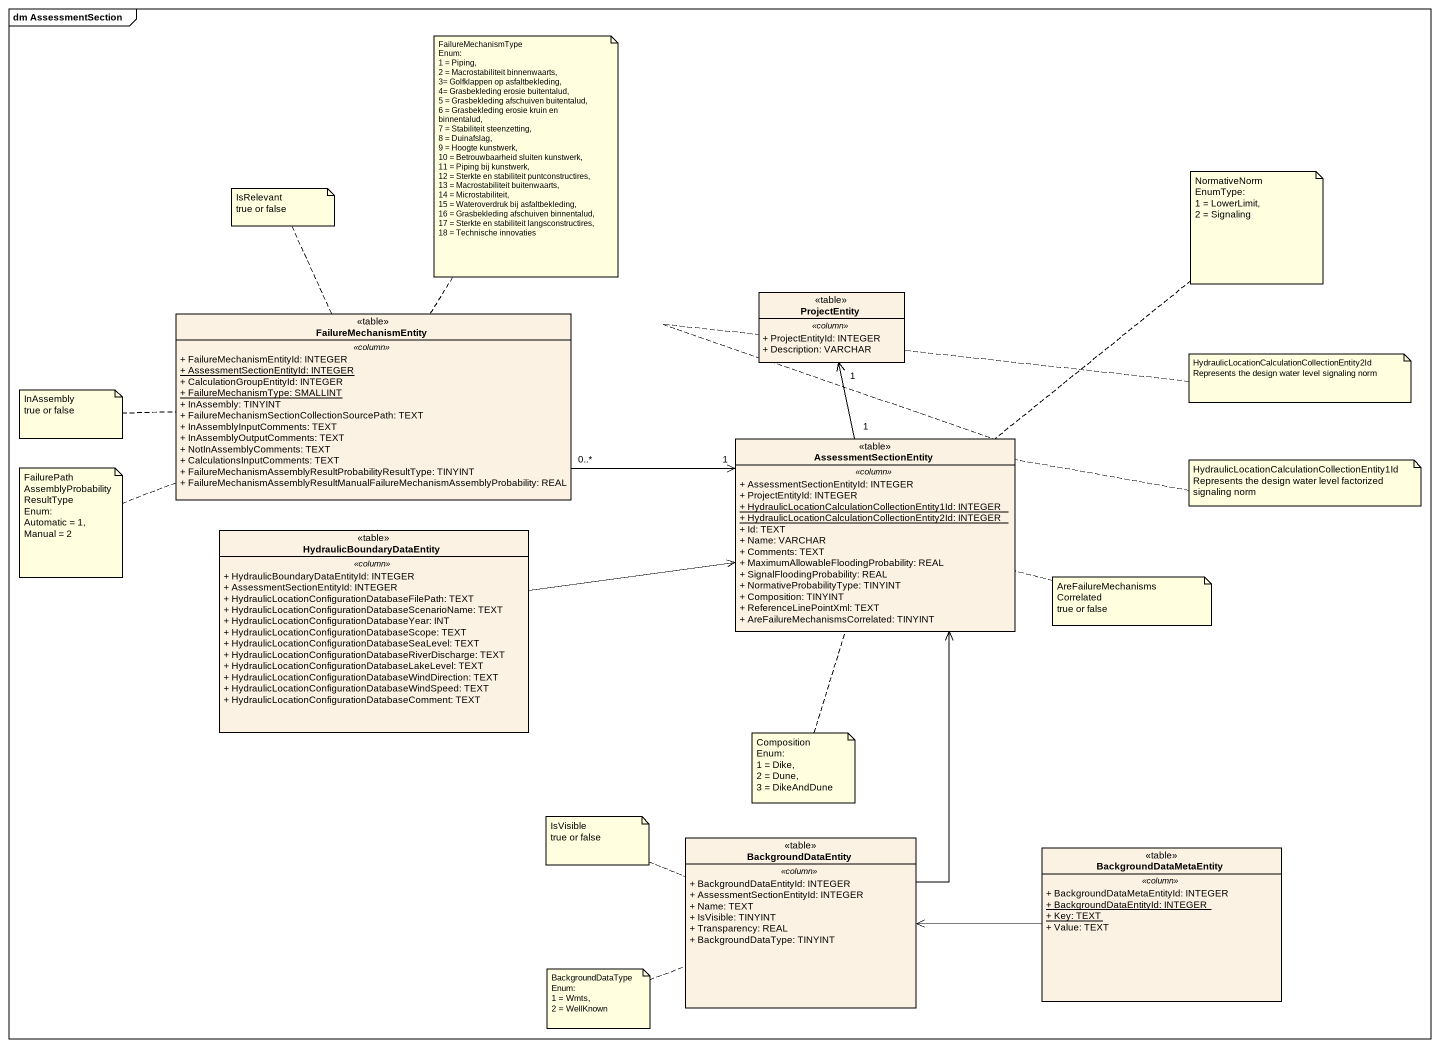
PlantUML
@startuml
mainframe dm AssessmentSection
hide circle
hide empty members
skinparam classAttributeIconSize 0
class ProjectEntity <<table>> #FCF2E3 {
  .. <<column>> ..
  + ProjectEntityId: INTEGER
  + Description: VARCHAR
}
class FailureMechanismEntity <<table>> #FCF2E3 {
  .. <<column>> ..
  + FailureMechanismEntityId: INTEGER
  {static} + AssessmentSectionEntityId: INTEGER
  + CalculationGroupEntityId: INTEGER
  {static} + FailureMechanismType: SMALLINT
  + InAssembly: TINYINT
  + FailureMechanismSectionCollectionSourcePath: TEXT
  + InAssemblyInputComments: TEXT
  + InAssemblyOutputComments: TEXT
  + NotInAssemblyComments: TEXT
  + CalculationsInputComments: TEXT
  + FailureMechanismAssemblyResultProbabilityResultType: TINYINT
  + FailureMechanismAssemblyResultManualFailureMechanismAssemblyProbability: REAL
}
class AssessmentSectionEntity <<table>> #FCF2E3 {
  .. <<column>> ..
  + AssessmentSectionEntityId: INTEGER
  + ProjectEntityId: INTEGER
  {static} + HydraulicLocationCalculationCollectionEntity1Id: INTEGER
  {static} + HydraulicLocationCalculationCollectionEntity2Id: INTEGER
  + Id: TEXT
  + Name: VARCHAR
  + Comments: TEXT
  + MaximumAllowableFloodingProbability: REAL
  + SignalFloodingProbability: REAL
  + NormativeProbabilityType: TINYINT
  + Composition: TINYINT
  + ReferenceLinePointXml: TEXT
  + AreFailureMechanismsCorrelated: TINYINT
}
class HydraulicBoundaryDataEntity <<table>> #FCF2E3 {
  .. <<column>> ..
  + HydraulicBoundaryDataEntityId: INTEGER
  + AssessmentSectionEntityId: INTEGER
  + HydraulicLocationConfigurationDatabaseFilePath: TEXT
  + HydraulicLocationConfigurationDatabaseScenarioName: TEXT
  + HydraulicLocationConfigurationDatabaseYear: INT
  + HydraulicLocationConfigurationDatabaseScope: TEXT
  + HydraulicLocationConfigurationDatabaseSeaLevel: TEXT
  + HydraulicLocationConfigurationDatabaseRiverDischarge: TEXT
  + HydraulicLocationConfigurationDatabaseLakeLevel: TEXT
  + HydraulicLocationConfigurationDatabaseWindDirection: TEXT
  + HydraulicLocationConfigurationDatabaseWindSpeed: TEXT
  + HydraulicLocationConfigurationDatabaseComment: TEXT
}
class BackgroundDataEntity <<table>> #FCF2E3 {
  .. <<column>> ..
  + BackgroundDataEntityId: INTEGER
  + AssessmentSectionEntityId: INTEGER
  + Name: TEXT
  + IsVisible: TINYINT
  + Transparency: REAL
  + BackgroundDataType: TINYINT
}
class BackgroundDataMetaEntity <<table>> #FCF2E3 {
  .. <<column>> ..
  + BackgroundDataMetaEntityId: INTEGER
  {static} + BackgroundDataEntityId: INTEGER
  {static} + Key: TEXT
  + Value: TEXT
}
FailureMechanismEntity "0..*" -right-> "1" AssessmentSectionEntity
AssessmentSectionEntity "1" -up-> "1" ProjectEntity
HydraulicBoundaryDataEntity -right-> AssessmentSectionEntity
BackgroundDataEntity -up-> AssessmentSectionEntity
BackgroundDataMetaEntity -left-> BackgroundDataEntity
note top of FailureMechanismEntity
  FailureMechanismType
  Enum:
  1 = Piping,
  2 = Macrostabiliteit binnenwaarts,
  3= Golfklappen op asfaltbekleding,
  4= Grasbekleding erosie buitentalud,
  5 = Grasbekleding afschuiven buitentalud,
  6 = Grasbekleding erosie kruin en binnentalud,
  7 = Stabiliteit steenzetting,
  8 = Duinafslag,
  9 = Hoogte kunstwerk,
  10 = Betrouwbaarheid sluiten kunstwerk,
  11 = Piping bij kunstwerk,
  12 = Sterkte en stabiliteit puntconstructires,
  13 = Macrostabiliteit buitenwaarts,
  14 = Microstabiliteit,
  15 = Wateroverdruk bij asfaltbekleding,
  16 = Grasbekleding afschuiven binnentalud,
  17 = Sterkte en stabiliteit langsconstructires,
  18 = Technische innovaties
end note
note top of AssessmentSectionEntity
  NormativeNorm
  EnumType:
  1 = LowerLimit,
  2 = Signaling
end note
note top of FailureMechanismEntity
  IsRelevant
  true or false
end note
note right of AssessmentSectionEntity
  HydraulicLocationCalculationCollectionEntity2Id
  Represents the design water level signaling norm
end note
note left of FailureMechanismEntity
  InAssembly
  true or false
end note
note right of AssessmentSectionEntity
  HydraulicLocationCalculationCollectionEntity1Id
  Represents the design water level factorized signaling norm
end note
note left of FailureMechanismEntity
  FailurePathAssemblyProbabilityResultType
  Enum:
  Automatic = 1,
  Manual = 2
end note
note right of AssessmentSectionEntity
  AreFailureMechanismsCorrelated
  true or false
end note
note bottom of AssessmentSectionEntity
  Composition
  Enum:
  1 = Dike,
  2 = Dune,
  3 = DikeAndDune
end note
note left of BackgroundDataEntity
  IsVisible
  true or false
end note
note left of BackgroundDataEntity
  BackgroundDataType
  Enum:
  1 = Wmts,
  2 = WellKnown
end note
@enduml
